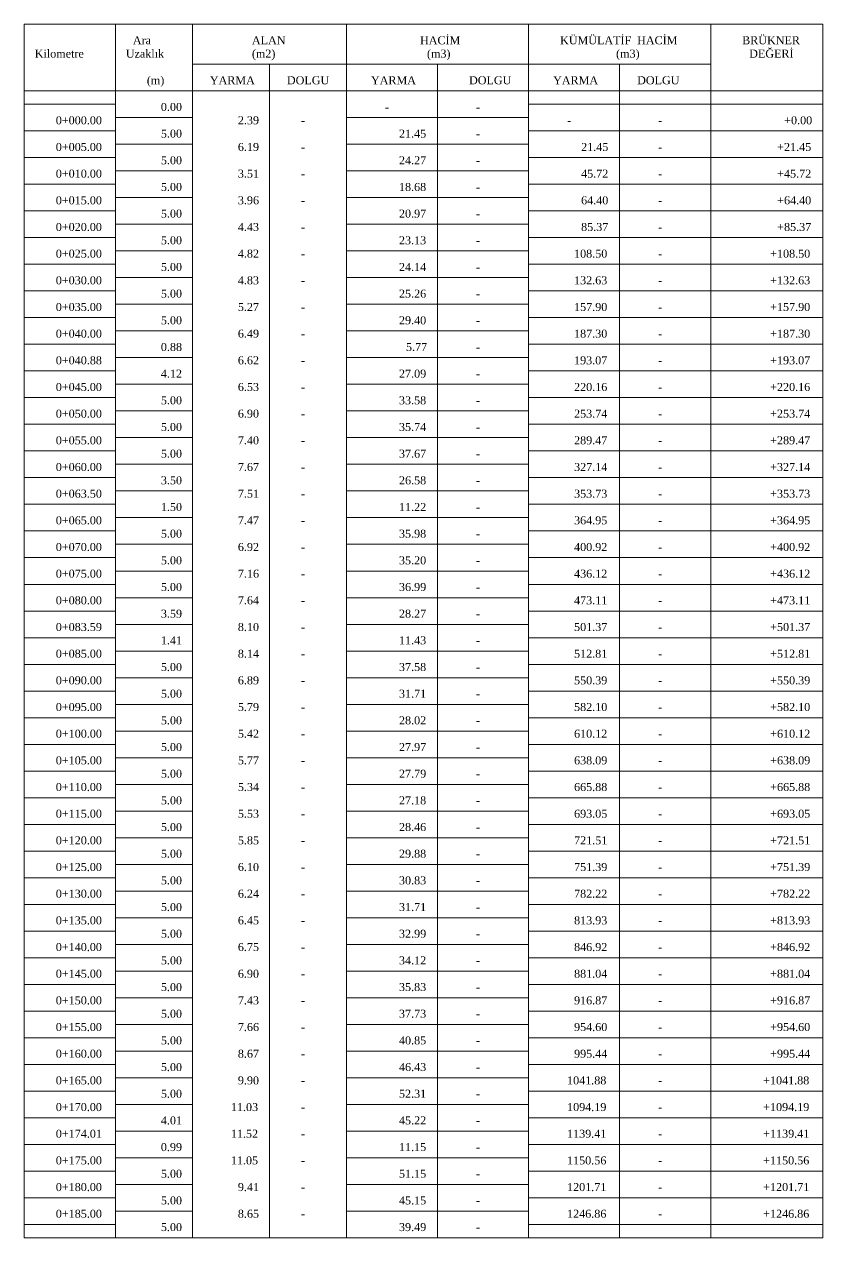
# Model space of a CAD drawing. Header units: metres. Extents: x 478603 to 489313, y 4282657 to 4289463.
# Drawn here: x 485250.3 to 485400, y 4288022.5 to 4288250 of the extents above; entities that cross this region are included whole.
import ezdxf

# ---------------------------------------------------------------- set-up
doc = ezdxf.new("R2010")
doc.units = ezdxf.units.M
for name, color, linetype, lineweight in [('TB_C', 96, 'Continuous', 0), ('TB_M', 18, 'Continuous', 0), ('TB_R', 1, 'Continuous', 0)]:
    doc.layers.add(name, color=color, linetype=linetype, lineweight=lineweight)
doc.styles.get("Standard").update_dxf_attribs({"font": 'times.ttf'})

msp = doc.modelspace()

# ---------------------------------------------------------------- linework, layer by layer
at = {"layer": 'TB_C'}
for p, q in [((485250.34, 4288250.01), (485399.97, 4288250.01)), ((485250.34, 4288250.01), (485250.34, 4288022.51)), ((485267.41, 4288250.01), (485267.41, 4288022.51)), ((485281.84, 4288250.01), (485281.84, 4288022.51)), ((485310.72, 4288250.01), (485310.72, 4288022.51)), ((485344.84, 4288250.01), (485344.84, 4288022.51)), ((485378.97, 4288250.01), (485378.97, 4288022.51)), ((485399.97, 4288250.01), (485399.97, 4288022.51)), ((485281.84, 4288242.51), (485378.97, 4288242.51)), ((485296.28, 4288242.51), (485296.28, 4288022.51)), ((485327.78, 4288242.51), (485327.78, 4288022.51)), ((485361.91, 4288242.51), (485361.91, 4288022.51)), ((485250.34, 4288237.51), (485399.97, 4288237.51)), ((485250.34, 4288235.01), (485267.41, 4288235.01)), ((485344.84, 4288235.01), (485399.97, 4288235.01)), ((485267.41, 4288232.51), (485281.84, 4288232.51)), ((485310.72, 4288232.51), (485344.84, 4288232.51)), ((485250.34, 4288230.01), (485267.41, 4288230.01)), ((485344.84, 4288230.01), (485399.97, 4288230.01)), ((485267.41, 4288227.51), (485281.84, 4288227.51)), ((485310.72, 4288227.51), (485344.84, 4288227.51)), ((485250.34, 4288225.01), (485267.41, 4288225.01)), ((485344.84, 4288225.01), (485399.97, 4288225.01)), ((485267.41, 4288222.51), (485281.84, 4288222.51)), ((485310.72, 4288222.51), (485344.84, 4288222.51)), ((485250.34, 4288220.01), (485267.41, 4288220.01)), ((485344.84, 4288220.01), (485399.97, 4288220.01)), ((485267.41, 4288217.51), (485281.84, 4288217.51)), ((485310.72, 4288217.51), (485344.84, 4288217.51)), ((485250.34, 4288215.01), (485267.41, 4288215.01)), ((485344.84, 4288215.01), (485399.97, 4288215.01)), ((485267.41, 4288212.51), (485281.84, 4288212.51)), ((485310.72, 4288212.51), (485344.84, 4288212.51)), ((485250.34, 4288210.01), (485267.41, 4288210.01)), ((485344.84, 4288210.01), (485399.97, 4288210.01)), ((485267.41, 4288207.51), (485281.84, 4288207.51)), ((485310.72, 4288207.51), (485344.84, 4288207.51)), ((485250.34, 4288205.01), (485267.41, 4288205.01)), ((485344.84, 4288205.01), (485399.97, 4288205.01)), ((485267.41, 4288202.51), (485281.84, 4288202.51)), ((485310.72, 4288202.51), (485344.84, 4288202.51)), ((485250.34, 4288200.01), (485267.41, 4288200.01)), ((485344.84, 4288200.01), (485399.97, 4288200.01)), ((485267.41, 4288197.51), (485281.84, 4288197.51)), ((485310.72, 4288197.51), (485344.84, 4288197.51)), ((485250.34, 4288195.01), (485267.41, 4288195.01)), ((485344.84, 4288195.01), (485399.97, 4288195.01)), ((485267.41, 4288192.51), (485281.84, 4288192.51)), ((485310.72, 4288192.51), (485344.84, 4288192.51)), ((485250.34, 4288190.01), (485267.41, 4288190.01)), ((485344.84, 4288190.01), (485399.97, 4288190.01)), ((485267.41, 4288187.51), (485281.84, 4288187.51)), ((485310.72, 4288187.51), (485344.84, 4288187.51)), ((485250.34, 4288185.01), (485267.41, 4288185.01)), ((485344.84, 4288185.01), (485399.97, 4288185.01)), ((485267.41, 4288182.51), (485281.84, 4288182.51)), ((485310.72, 4288182.51), (485344.84, 4288182.51)), ((485250.34, 4288180.01), (485267.41, 4288180.01)), ((485344.84, 4288180.01), (485399.97, 4288180.01)), ((485267.41, 4288177.51), (485281.84, 4288177.51)), ((485310.72, 4288177.51), (485344.84, 4288177.51)), ((485250.34, 4288175.01), (485267.41, 4288175.01)), ((485344.84, 4288175.01), (485399.97, 4288175.01)), ((485267.41, 4288172.51), (485281.84, 4288172.51)), ((485310.72, 4288172.51), (485344.84, 4288172.51)), ((485250.34, 4288170.01), (485267.41, 4288170.01)), ((485344.84, 4288170.01), (485399.97, 4288170.01)), ((485267.41, 4288167.51), (485281.84, 4288167.51)), ((485310.72, 4288167.51), (485344.84, 4288167.51)), ((485250.34, 4288165.01), (485267.41, 4288165.01)), ((485344.84, 4288165.01), (485399.97, 4288165.01)), ((485267.41, 4288162.51), (485281.84, 4288162.51)), ((485310.72, 4288162.51), (485344.84, 4288162.51)), ((485250.34, 4288160.01), (485267.41, 4288160.01)), ((485344.84, 4288160.01), (485399.97, 4288160.01)), ((485267.41, 4288157.51), (485281.84, 4288157.51)), ((485310.72, 4288157.51), (485344.84, 4288157.51)), ((485250.34, 4288155.01), (485267.41, 4288155.01)), ((485344.84, 4288155.01), (485399.97, 4288155.01)), ((485267.41, 4288152.51), (485281.84, 4288152.51)), ((485310.72, 4288152.51), (485344.84, 4288152.51)), ((485250.34, 4288150.01), (485267.41, 4288150.01)), ((485344.84, 4288150.01), (485399.97, 4288150.01)), ((485267.41, 4288147.51), (485281.84, 4288147.51)), ((485310.72, 4288147.51), (485344.84, 4288147.51)), ((485250.34, 4288145.01), (485267.41, 4288145.01)), ((485344.84, 4288145.01), (485399.97, 4288145.01)), ((485267.41, 4288142.51), (485281.84, 4288142.51)), ((485310.72, 4288142.51), (485344.84, 4288142.51)), ((485250.34, 4288140.01), (485267.41, 4288140.01)), ((485344.84, 4288140.01), (485399.97, 4288140.01)), ((485267.41, 4288137.51), (485281.84, 4288137.51)), ((485310.72, 4288137.51), (485344.84, 4288137.51)), ((485250.34, 4288135.01), (485267.41, 4288135.01)), ((485344.84, 4288135.01), (485399.97, 4288135.01)), ((485267.41, 4288132.51), (485281.84, 4288132.51)), ((485310.72, 4288132.51), (485344.84, 4288132.51)), ((485250.34, 4288130.01), (485267.41, 4288130.01)), ((485344.84, 4288130.01), (485399.97, 4288130.01)), ((485267.41, 4288127.51), (485281.84, 4288127.51)), ((485310.72, 4288127.51), (485344.84, 4288127.51)), ((485250.34, 4288125.01), (485267.41, 4288125.01)), ((485344.84, 4288125.01), (485399.97, 4288125.01)), ((485267.41, 4288122.51), (485281.84, 4288122.51)), ((485310.72, 4288122.51), (485344.84, 4288122.51)), ((485250.34, 4288120.01), (485267.41, 4288120.01)), ((485344.84, 4288120.01), (485399.97, 4288120.01)), ((485267.41, 4288117.51), (485281.84, 4288117.51)), ((485310.72, 4288117.51), (485344.84, 4288117.51)), ((485250.34, 4288115.01), (485267.41, 4288115.01)), ((485344.84, 4288115.01), (485399.97, 4288115.01)), ((485267.41, 4288112.51), (485281.84, 4288112.51)), ((485310.72, 4288112.51), (485344.84, 4288112.51)), ((485250.34, 4288110.01), (485267.41, 4288110.01)), ((485344.84, 4288110.01), (485399.97, 4288110.01)), ((485267.41, 4288107.51), (485281.84, 4288107.51)), ((485310.72, 4288107.51), (485344.84, 4288107.51)), ((485250.34, 4288105.01), (485267.41, 4288105.01)), ((485344.84, 4288105.01), (485399.97, 4288105.01)), ((485267.41, 4288102.51), (485281.84, 4288102.51)), ((485310.72, 4288102.51), (485344.84, 4288102.51)), ((485250.34, 4288100.01), (485267.41, 4288100.01)), ((485344.84, 4288100.01), (485399.97, 4288100.01)), ((485267.41, 4288097.51), (485281.84, 4288097.51)), ((485310.72, 4288097.51), (485344.84, 4288097.51)), ((485250.34, 4288095.01), (485267.41, 4288095.01)), ((485344.84, 4288095.01), (485399.97, 4288095.01)), ((485267.41, 4288092.51), (485281.84, 4288092.51)), ((485310.72, 4288092.51), (485344.84, 4288092.51)), ((485250.34, 4288090.01), (485267.41, 4288090.01)), ((485344.84, 4288090.01), (485399.97, 4288090.01)), ((485267.41, 4288087.51), (485281.84, 4288087.51)), ((485310.72, 4288087.51), (485344.84, 4288087.51)), ((485250.34, 4288085.01), (485267.41, 4288085.01)), ((485344.84, 4288085.01), (485399.97, 4288085.01)), ((485267.41, 4288082.51), (485281.84, 4288082.51)), ((485310.72, 4288082.51), (485344.84, 4288082.51)), ((485250.34, 4288080.01), (485267.41, 4288080.01)), ((485344.84, 4288080.01), (485399.97, 4288080.01)), ((485267.41, 4288077.51), (485281.84, 4288077.51)), ((485310.72, 4288077.51), (485344.84, 4288077.51)), ((485250.34, 4288075.01), (485267.41, 4288075.01)), ((485344.84, 4288075.01), (485399.97, 4288075.01)), ((485267.41, 4288072.51), (485281.84, 4288072.51)), ((485310.72, 4288072.51), (485344.84, 4288072.51)), ((485250.34, 4288070.01), (485267.41, 4288070.01)), ((485344.84, 4288070.01), (485399.97, 4288070.01)), ((485267.41, 4288067.51), (485281.84, 4288067.51)), ((485310.72, 4288067.51), (485344.84, 4288067.51)), ((485250.34, 4288065.01), (485267.41, 4288065.01)), ((485344.84, 4288065.01), (485399.97, 4288065.01)), ((485267.41, 4288062.51), (485281.84, 4288062.51)), ((485310.72, 4288062.51), (485344.84, 4288062.51)), ((485250.34, 4288060.01), (485267.41, 4288060.01)), ((485344.84, 4288060.01), (485399.97, 4288060.01)), ((485267.41, 4288057.51), (485281.84, 4288057.51)), ((485310.72, 4288057.51), (485344.84, 4288057.51)), ((485250.34, 4288055.01), (485267.41, 4288055.01)), ((485344.84, 4288055.01), (485399.97, 4288055.01)), ((485267.41, 4288052.51), (485281.84, 4288052.51)), ((485310.72, 4288052.51), (485344.84, 4288052.51)), ((485250.34, 4288050.01), (485267.41, 4288050.01)), ((485344.84, 4288050.01), (485399.97, 4288050.01)), ((485267.41, 4288047.51), (485281.84, 4288047.51)), ((485310.72, 4288047.51), (485344.84, 4288047.51)), ((485250.34, 4288045.01), (485267.41, 4288045.01)), ((485344.84, 4288045.01), (485399.97, 4288045.01)), ((485267.41, 4288042.51), (485281.84, 4288042.51)), ((485310.72, 4288042.51), (485344.84, 4288042.51)), ((485250.34, 4288040.01), (485267.41, 4288040.01)), ((485344.84, 4288040.01), (485399.97, 4288040.01)), ((485267.41, 4288037.51), (485281.84, 4288037.51)), ((485310.72, 4288037.51), (485344.84, 4288037.51)), ((485250.34, 4288035.01), (485267.41, 4288035.01)), ((485344.84, 4288035.01), (485399.97, 4288035.01)), ((485267.41, 4288032.51), (485281.84, 4288032.51)), ((485310.72, 4288032.51), (485344.84, 4288032.51)), ((485250.34, 4288030.01), (485267.41, 4288030.01)), ((485344.84, 4288030.01), (485399.97, 4288030.01)), ((485267.41, 4288027.51), (485281.84, 4288027.51)), ((485310.72, 4288027.51), (485344.84, 4288027.51)), ((485250.34, 4288025.01), (485267.41, 4288025.01)), ((485344.84, 4288025.01), (485399.97, 4288025.01)), ((485250.34, 4288022.51), (485399.97, 4288022.51))]:
    msp.add_line(p, q, dxfattribs=at)

# ---------------------------------------------------------------- texts
at = {"layer": 'TB_M'}
for s, p in [('Ara', (485270.69, 4288246.26)), ('ALAN', (485293, 4288246.26)), ('HACİM', (485324.5, 4288246.26)), ('KÜMÜLATİF', (485350.75, 4288246.26)), ('HACİM', (485365.19, 4288246.26)), ('BRÜKNER', (485384.87, 4288246.26)), ('Kilometre', (485252.31, 4288243.76)), ('Uzaklık', (485269.37, 4288243.76)), ('(m2)', (485293, 4288243.76)), ('(m3)', (485325.81, 4288243.76)), ('(m3)', (485361.25, 4288243.76)), ('DEĞERİ', (485386.19, 4288243.76)), ('(m)', (485273.31, 4288238.76)), ('YARMA', (485285.12, 4288238.76)), ('DOLGU', (485299.56, 4288238.76)), ('YARMA', (485315.31, 4288238.76)), ('DOLGU', (485333.69, 4288238.76)), ('YARMA', (485349.44, 4288238.76)), ('DOLGU', (485365.19, 4288238.76)), ('-', (485317.94, 4288233.76)), ('-', (485335, 4288233.76)), ('0+000.00', (485256.25, 4288231.26)), ('-', (485302.19, 4288231.26)), ('-', (485352.06, 4288231.26)), ('-', (485369.12, 4288231.26)), ('0+005.00', (485256.25, 4288226.26)), ('-', (485335, 4288228.76)), ('-', (485302.19, 4288226.26)), ('-', (485369.12, 4288226.26)), ('0+010.00', (485256.25, 4288221.26)), ('-', (485335, 4288223.76)), ('-', (485302.19, 4288221.26)), ('-', (485369.12, 4288221.26)), ('-', (485335, 4288218.76)), ('0+015.00', (485256.25, 4288216.26)), ('-', (485302.19, 4288216.26)), ('-', (485369.12, 4288216.26)), ('-', (485335, 4288213.76)), ('0+020.00', (485256.25, 4288211.26)), ('-', (485302.19, 4288211.26)), ('-', (485369.12, 4288211.26)), ('-', (485335, 4288208.76)), ('0+025.00', (485256.25, 4288206.26)), ('-', (485302.19, 4288206.26)), ('-', (485369.12, 4288206.26)), ('-', (485335, 4288203.76)), ('0+030.00', (485256.25, 4288201.26)), ('-', (485302.19, 4288201.26)), ('-', (485369.12, 4288201.26)), ('0+035.00', (485256.25, 4288196.26)), ('-', (485335, 4288198.76)), ('-', (485302.19, 4288196.26)), ('-', (485369.12, 4288196.26)), ('-', (485335, 4288193.76)), ('0+040.00', (485256.25, 4288191.26)), ('-', (485302.19, 4288191.26)), ('-', (485369.12, 4288191.26)), ('-', (485335, 4288188.76)), ('0+040.88', (485256.25, 4288186.26)), ('-', (485302.19, 4288186.26)), ('-', (485369.12, 4288186.26)), ('-', (485335, 4288183.76)), ('0+045.00', (485256.25, 4288181.26)), ('-', (485302.19, 4288181.26)), ('-', (485369.12, 4288181.26)), ('-', (485335, 4288178.76)), ('0+050.00', (485256.25, 4288176.26)), ('-', (485302.19, 4288176.26)), ('-', (485369.12, 4288176.26)), ('0+055.00', (485256.25, 4288171.26)), ('-', (485335, 4288173.76)), ('-', (485302.19, 4288171.26)), ('-', (485369.12, 4288171.26)), ('-', (485335, 4288168.76)), ('0+060.00', (485256.25, 4288166.26)), ('-', (485302.19, 4288166.26)), ('-', (485369.12, 4288166.26)), ('-', (485335, 4288163.76)), ('0+063.50', (485256.25, 4288161.26)), ('-', (485302.19, 4288161.26)), ('-', (485369.12, 4288161.26)), ('-', (485335, 4288158.76)), ('0+065.00', (485256.25, 4288156.26)), ('-', (485302.19, 4288156.26)), ('-', (485369.12, 4288156.26)), ('-', (485335, 4288153.76)), ('0+070.00', (485256.25, 4288151.26)), ('-', (485302.19, 4288151.26)), ('-', (485369.12, 4288151.26)), ('0+075.00', (485256.25, 4288146.26)), ('-', (485335, 4288148.76)), ('-', (485302.19, 4288146.26)), ('-', (485369.12, 4288146.26)), ('-', (485335, 4288143.76)), ('0+080.00', (485256.25, 4288141.26)), ('-', (485302.19, 4288141.26)), ('-', (485369.12, 4288141.26)), ('-', (485335, 4288138.76)), ('0+083.59', (485256.25, 4288136.26)), ('-', (485302.19, 4288136.26)), ('-', (485369.12, 4288136.26)), ('-', (485335, 4288133.76)), ('0+085.00', (485256.25, 4288131.26)), ('-', (485302.19, 4288131.26)), ('-', (485369.12, 4288131.26)), ('-', (485335, 4288128.76)), ('0+090.00', (485256.25, 4288126.26)), ('-', (485302.19, 4288126.26)), ('-', (485369.12, 4288126.26)), ('0+095.00', (485256.25, 4288121.26)), ('-', (485335, 4288123.76)), ('-', (485302.19, 4288121.26)), ('-', (485369.12, 4288121.26)), ('-', (485335, 4288118.76)), ('0+100.00', (485256.25, 4288116.26)), ('-', (485302.19, 4288116.26)), ('-', (485369.12, 4288116.26)), ('-', (485335, 4288113.76)), ('0+105.00', (485256.25, 4288111.26)), ('-', (485302.19, 4288111.26)), ('-', (485369.12, 4288111.26)), ('-', (485335, 4288108.76)), ('0+110.00', (485256.25, 4288106.26)), ('-', (485302.19, 4288106.26)), ('-', (485369.12, 4288106.26)), ('-', (485335, 4288103.76)), ('0+115.00', (485256.25, 4288101.26)), ('-', (485302.19, 4288101.26)), ('-', (485369.12, 4288101.26)), ('0+120.00', (485256.25, 4288096.26)), ('-', (485335, 4288098.76)), ('-', (485302.19, 4288096.26)), ('-', (485369.12, 4288096.26)), ('-', (485335, 4288093.76)), ('0+125.00', (485256.25, 4288091.26)), ('-', (485302.19, 4288091.26)), ('-', (485369.12, 4288091.26)), ('-', (485335, 4288088.76)), ('0+130.00', (485256.25, 4288086.26)), ('-', (485302.19, 4288086.26)), ('-', (485369.12, 4288086.26)), ('-', (485335, 4288083.76)), ('0+135.00', (485256.25, 4288081.26)), ('-', (485302.19, 4288081.26)), ('-', (485369.12, 4288081.26)), ('-', (485335, 4288078.76)), ('0+140.00', (485256.25, 4288076.26)), ('-', (485302.19, 4288076.26)), ('-', (485369.12, 4288076.26)), ('0+145.00', (485256.25, 4288071.26)), ('-', (485335, 4288073.76)), ('-', (485302.19, 4288071.26)), ('-', (485369.12, 4288071.26)), ('-', (485335, 4288068.76)), ('0+150.00', (485256.25, 4288066.26)), ('-', (485302.19, 4288066.26)), ('-', (485369.12, 4288066.26)), ('-', (485335, 4288063.76)), ('0+155.00', (485256.25, 4288061.26)), ('-', (485302.19, 4288061.26)), ('-', (485369.12, 4288061.26)), ('-', (485335, 4288058.76)), ('0+160.00', (485256.25, 4288056.26)), ('-', (485302.19, 4288056.26)), ('-', (485369.12, 4288056.26)), ('-', (485335, 4288053.76)), ('0+165.00', (485256.25, 4288051.26)), ('-', (485302.19, 4288051.26)), ('-', (485369.12, 4288051.26)), ('0+170.00', (485256.25, 4288046.26)), ('-', (485335, 4288048.76)), ('-', (485302.19, 4288046.26)), ('-', (485369.12, 4288046.26)), ('-', (485335, 4288043.76)), ('0+174.01', (485256.25, 4288041.26)), ('-', (485302.19, 4288041.26)), ('-', (485369.12, 4288041.26)), ('-', (485335, 4288038.76)), ('0+175.00', (485256.25, 4288036.26)), ('-', (485302.19, 4288036.26)), ('-', (485369.12, 4288036.26)), ('-', (485335, 4288033.76)), ('0+180.00', (485256.25, 4288031.26)), ('-', (485302.19, 4288031.26)), ('-', (485369.12, 4288031.26)), ('-', (485335, 4288028.76)), ('0+185.00', (485256.25, 4288026.26)), ('-', (485302.19, 4288026.26)), ('-', (485369.12, 4288026.26)), ('-', (485335, 4288023.76))]:
    msp.add_text(s, height=1.5, dxfattribs=at).set_placement(p)
at = {"layer": 'TB_R'}
for s, p in [('0.00', (485275.94, 4288233.76)), ('2.39', (485290.37, 4288231.26)), ('+0.00', (485392.75, 4288231.26)), ('5.00', (485275.94, 4288228.76)), ('21.45', (485320.56, 4288228.76)), ('6.19', (485290.37, 4288226.26)), ('21.45', (485354.69, 4288226.26)), ('+21.45', (485391.44, 4288226.26)), ('5.00', (485275.94, 4288223.76)), ('24.27', (485320.56, 4288223.76)), ('3.51', (485290.37, 4288221.26)), ('45.72', (485354.69, 4288221.26)), ('+45.72', (485391.44, 4288221.26)), ('5.00', (485275.94, 4288218.76)), ('18.68', (485320.56, 4288218.76)), ('3.96', (485290.37, 4288216.26)), ('64.40', (485354.69, 4288216.26)), ('+64.40', (485391.44, 4288216.26)), ('5.00', (485275.94, 4288213.76)), ('20.97', (485320.56, 4288213.76)), ('4.43', (485290.37, 4288211.26)), ('85.37', (485354.69, 4288211.26)), ('+85.37', (485391.44, 4288211.26)), ('5.00', (485275.94, 4288208.76)), ('23.13', (485320.56, 4288208.76)), ('4.82', (485290.37, 4288206.26)), ('108.50', (485353.37, 4288206.26)), ('+108.50', (485390.12, 4288206.26)), ('5.00', (485275.94, 4288203.76)), ('24.14', (485320.56, 4288203.76)), ('4.83', (485290.37, 4288201.26)), ('132.63', (485353.37, 4288201.26)), ('+132.63', (485390.12, 4288201.26)), ('5.00', (485275.94, 4288198.76)), ('25.26', (485320.56, 4288198.76)), ('5.27', (485290.37, 4288196.26)), ('157.90', (485353.37, 4288196.26)), ('+157.90', (485390.12, 4288196.26)), ('5.00', (485275.94, 4288193.76)), ('29.40', (485320.56, 4288193.76)), ('6.49', (485290.37, 4288191.26)), ('187.30', (485353.37, 4288191.26)), ('+187.30', (485390.12, 4288191.26)), ('0.88', (485275.94, 4288188.76)), ('5.77', (485321.87, 4288188.76)), ('6.62', (485290.37, 4288186.26)), ('193.07', (485353.37, 4288186.26)), ('+193.07', (485390.12, 4288186.26)), ('4.12', (485275.94, 4288183.76)), ('27.09', (485320.56, 4288183.76)), ('6.53', (485290.37, 4288181.26)), ('220.16', (485353.37, 4288181.26)), ('+220.16', (485390.12, 4288181.26)), ('5.00', (485275.94, 4288178.76)), ('33.58', (485320.56, 4288178.76)), ('6.90', (485290.37, 4288176.26)), ('253.74', (485353.37, 4288176.26)), ('+253.74', (485390.12, 4288176.26)), ('5.00', (485275.94, 4288173.76)), ('35.74', (485320.56, 4288173.76)), ('7.40', (485290.37, 4288171.26)), ('289.47', (485353.37, 4288171.26)), ('+289.47', (485390.12, 4288171.26)), ('5.00', (485275.94, 4288168.76)), ('37.67', (485320.56, 4288168.76)), ('7.67', (485290.37, 4288166.26)), ('327.14', (485353.37, 4288166.26)), ('+327.14', (485390.12, 4288166.26)), ('3.50', (485275.94, 4288163.76)), ('26.58', (485320.56, 4288163.76)), ('7.51', (485290.37, 4288161.26)), ('353.73', (485353.37, 4288161.26)), ('+353.73', (485390.12, 4288161.26)), ('1.50', (485275.94, 4288158.76)), ('11.22', (485320.56, 4288158.76)), ('7.47', (485290.37, 4288156.26)), ('364.95', (485353.37, 4288156.26)), ('+364.95', (485390.12, 4288156.26)), ('5.00', (485275.94, 4288153.76)), ('35.98', (485320.56, 4288153.76)), ('6.92', (485290.37, 4288151.26)), ('400.92', (485353.37, 4288151.26)), ('+400.92', (485390.12, 4288151.26)), ('5.00', (485275.94, 4288148.76)), ('35.20', (485320.56, 4288148.76)), ('7.16', (485290.37, 4288146.26)), ('436.12', (485353.37, 4288146.26)), ('+436.12', (485390.12, 4288146.26)), ('5.00', (485275.94, 4288143.76)), ('36.99', (485320.56, 4288143.76)), ('7.64', (485290.37, 4288141.26)), ('473.11', (485353.37, 4288141.26)), ('+473.11', (485390.12, 4288141.26)), ('3.59', (485275.94, 4288138.76)), ('28.27', (485320.56, 4288138.76)), ('8.10', (485290.37, 4288136.26)), ('501.37', (485353.37, 4288136.26)), ('+501.37', (485390.12, 4288136.26)), ('1.41', (485275.94, 4288133.76)), ('11.43', (485320.56, 4288133.76)), ('8.14', (485290.37, 4288131.26)), ('512.81', (485353.37, 4288131.26)), ('+512.81', (485390.12, 4288131.26)), ('5.00', (485275.94, 4288128.76)), ('37.58', (485320.56, 4288128.76)), ('6.89', (485290.37, 4288126.26)), ('550.39', (485353.37, 4288126.26)), ('+550.39', (485390.12, 4288126.26)), ('5.00', (485275.94, 4288123.76)), ('31.71', (485320.56, 4288123.76)), ('5.79', (485290.37, 4288121.26)), ('582.10', (485353.37, 4288121.26)), ('+582.10', (485390.12, 4288121.26)), ('5.00', (485275.94, 4288118.76)), ('28.02', (485320.56, 4288118.76)), ('5.42', (485290.37, 4288116.26)), ('610.12', (485353.37, 4288116.26)), ('+610.12', (485390.12, 4288116.26)), ('5.00', (485275.94, 4288113.76)), ('27.97', (485320.56, 4288113.76)), ('5.77', (485290.37, 4288111.26)), ('638.09', (485353.37, 4288111.26)), ('+638.09', (485390.12, 4288111.26)), ('5.00', (485275.94, 4288108.76)), ('27.79', (485320.56, 4288108.76)), ('5.34', (485290.37, 4288106.26)), ('665.88', (485353.37, 4288106.26)), ('+665.88', (485390.12, 4288106.26)), ('5.00', (485275.94, 4288103.76)), ('27.18', (485320.56, 4288103.76)), ('5.53', (485290.37, 4288101.26)), ('693.05', (485353.37, 4288101.26)), ('+693.05', (485390.12, 4288101.26)), ('5.00', (485275.94, 4288098.76)), ('28.46', (485320.56, 4288098.76)), ('5.85', (485290.37, 4288096.26)), ('721.51', (485353.37, 4288096.26)), ('+721.51', (485390.12, 4288096.26)), ('5.00', (485275.94, 4288093.76)), ('29.88', (485320.56, 4288093.76)), ('6.10', (485290.37, 4288091.26)), ('751.39', (485353.37, 4288091.26)), ('+751.39', (485390.12, 4288091.26)), ('5.00', (485275.94, 4288088.76)), ('30.83', (485320.56, 4288088.76)), ('6.24', (485290.37, 4288086.26)), ('782.22', (485353.37, 4288086.26)), ('+782.22', (485390.12, 4288086.26)), ('5.00', (485275.94, 4288083.76)), ('31.71', (485320.56, 4288083.76)), ('6.45', (485290.37, 4288081.26)), ('813.93', (485353.37, 4288081.26)), ('+813.93', (485390.12, 4288081.26)), ('5.00', (485275.94, 4288078.76)), ('32.99', (485320.56, 4288078.76)), ('6.75', (485290.37, 4288076.26)), ('846.92', (485353.37, 4288076.26)), ('+846.92', (485390.12, 4288076.26)), ('5.00', (485275.94, 4288073.76)), ('34.12', (485320.56, 4288073.76)), ('6.90', (485290.37, 4288071.26)), ('881.04', (485353.37, 4288071.26)), ('+881.04', (485390.12, 4288071.26)), ('5.00', (485275.94, 4288068.76)), ('35.83', (485320.56, 4288068.76)), ('7.43', (485290.37, 4288066.26)), ('916.87', (485353.37, 4288066.26)), ('+916.87', (485390.12, 4288066.26)), ('5.00', (485275.94, 4288063.76)), ('37.73', (485320.56, 4288063.76)), ('7.66', (485290.37, 4288061.26)), ('954.60', (485353.37, 4288061.26)), ('+954.60', (485390.12, 4288061.26)), ('5.00', (485275.94, 4288058.76)), ('40.85', (485320.56, 4288058.76)), ('8.67', (485290.37, 4288056.26)), ('995.44', (485353.37, 4288056.26)), ('+995.44', (485390.12, 4288056.26)), ('5.00', (485275.94, 4288053.76)), ('46.43', (485320.56, 4288053.76)), ('9.90', (485290.37, 4288051.26)), ('1041.88', (485352.06, 4288051.26)), ('+1041.88', (485388.81, 4288051.26)), ('5.00', (485275.94, 4288048.76)), ('52.31', (485320.56, 4288048.76)), ('11.03', (485289.06, 4288046.26)), ('1094.19', (485352.06, 4288046.26)), ('+1094.19', (485388.81, 4288046.26)), ('4.01', (485275.94, 4288043.76)), ('45.22', (485320.56, 4288043.76)), ('11.52', (485289.06, 4288041.26)), ('1139.41', (485352.06, 4288041.26)), ('+1139.41', (485388.81, 4288041.26)), ('0.99', (485275.94, 4288038.76)), ('11.15', (485320.56, 4288038.76)), ('11.05', (485289.06, 4288036.26)), ('1150.56', (485352.06, 4288036.26)), ('+1150.56', (485388.81, 4288036.26)), ('5.00', (485275.94, 4288033.76)), ('51.15', (485320.56, 4288033.76)), ('9.41', (485290.37, 4288031.26)), ('1201.71', (485352.06, 4288031.26)), ('+1201.71', (485388.81, 4288031.26)), ('5.00', (485275.94, 4288028.76)), ('45.15', (485320.56, 4288028.76)), ('8.65', (485290.37, 4288026.26)), ('1246.86', (485352.06, 4288026.26)), ('+1246.86', (485388.81, 4288026.26)), ('5.00', (485275.94, 4288023.76)), ('39.49', (485320.56, 4288023.76))]:
    msp.add_text(s, height=1.5, dxfattribs=at).set_placement(p)

doc.saveas('drawing.dxf')
